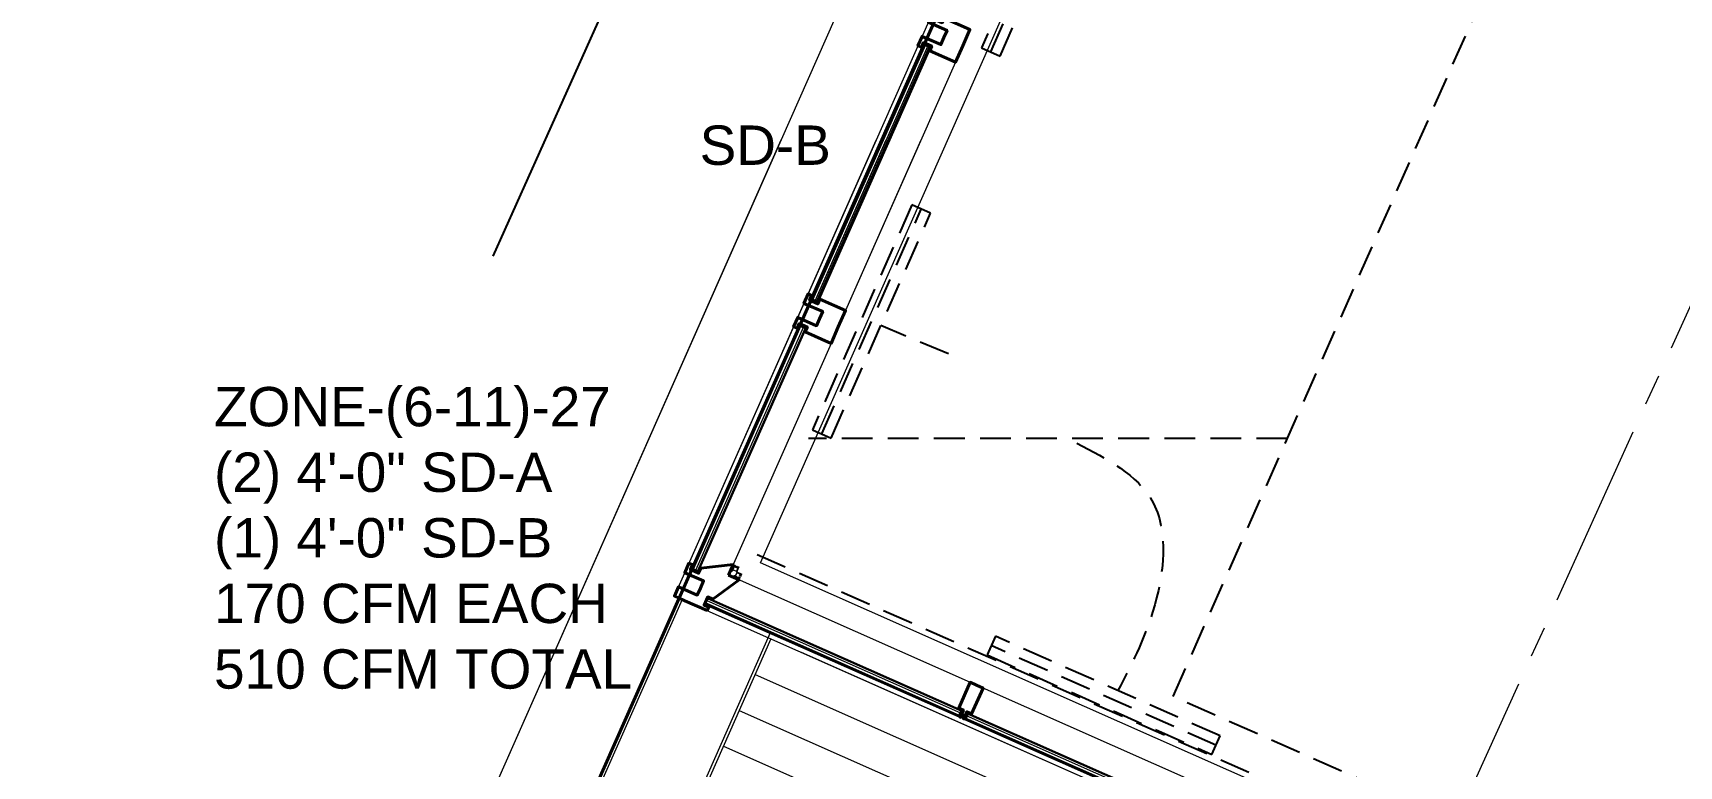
# Model space of a CAD drawing. Header units: inches. Extents: x -26012 to 27, y -3347 to 2082.
# Drawn here: x -24724.8 to -24403.3, y 207.2 to 350.3 of the extents above; entities that cross this region are included whole.
import ezdxf

# ---------------------------------------------------------------- set-up
doc = ezdxf.new("R2010")
doc.units = ezdxf.units.IN
doc.header["$LTSCALE"] = 48
doc.header["$MEASUREMENT"] = 0
for name, pattern in [('A_Column Grid$0$CENTER2', [1.125, 0.75, -0.125, 0.125, -0.125]), ('HIDDEN2', [0.1875, 0.125, -0.0625]), ('NB - 5th floor_plan$0$HIDDEN2', [0.1875, 0.125, -0.0625])]:
    doc.linetypes.add(name, pattern=pattern)
for name, color, linetype in [('A104$0$A-ANNO-PATT', 8, 'Continuous'), ('A104$0$A-CLNG-RAIL', 8, 'Continuous'), ('A104$0$A-FLOR-AWNG', 8, 'Continuous'), ('A104$0$A-FLOR-COPE', 8, 'Continuous'), ('A104$0$A-FLOR-SLAB', 8, 'Continuous'), ('A104$0$A-GLAZ', 8, 'Continuous'), ('A104$0$A-GLAZ-CRNA', 8, 'Continuous'), ('A104$0$C-PROP', 8, 'Continuous'), ('A_Column Grid$0$A-GRID-GRD1-15', 8, 'A_Column Grid$0$CENTER2'), ('M-HVAC-anno', 6, 'Continuous'), ('M-HVAC-FUTR', 4, 'HIDDEN2'), ('M-HVAC-Term-Supp', 92, 'Continuous'), ('NB - 5th floor_plan$0$STDROPS', 1, 'NB - 5th floor_plan$0$HIDDEN2'), ('NB - 5th floor_plan$0$STSLABNOTCH', 1, 'NB - 5th floor_plan$0$HIDDEN2'), ('XREF', 8, 'Continuous')]:
    doc.layers.add(name, color=color, linetype=linetype)
doc.styles.add('M08', font='arial.ttf', dxfattribs={"height": 7.68})
doc.styles.get("Standard").update_dxf_attribs({"font": 'simplex.shx'})
doc.dimstyles.new('STANDARD$7', dxfattribs={"dimtxt": 0.18, "dimasz": 0.125, "dimexe": 0.18, "dimexo": 0.06, "dimgap": 0.09, "dimtad": 0, "dimtih": 1, "dimtoh": 1, "dimdec": 4, "dimzin": 0, "dimdsep": 46, "dimtxsty": 'Standard', "dimcen": 0.09, "dimadec": 0, "dimazin": 0, "dimtfac": 1, "dimtdec": 4, "dimtofl": 0, "dimtmove": 0, "dimatfit": 3, "dimfxl": 1, "dimtolj": 1, "dimtzin": 0, "dimarcsym": 0})

# ---------------------------------------------------------------- blocks, each defined once
blk = doc.blocks.new('A104')
at = {"layer": 'A104$0$A-ANNO-PATT', "lineweight": 0, "transparency": 33554559}
for p, q in [((-24574.7023, 229.4235), (-24422.0237, 161.8252)), ((-24583.7111, 225.0631), (-24430.0237, 157.0181)), ((-24586.802, 218.0825), (-24438.0237, 152.211)), ((-24589.8928, 211.1019), (-24446.0237, 147.404))]:
    blk.add_line(p, q, dxfattribs=at)
at = {"layer": 'A104$0$A-CLNG-RAIL', "lineweight": 13}
for p, q in [((-24588.5268, 245.3717), (-24588.5065, 245.4174)), ((-24588.1958, 245.2251), (-24588.5268, 245.3717)), ((-24588.5065, 245.4174), (-24588.4306, 245.3838)), ((-24588.4306, 245.3838), (-24588.3022, 245.3652)), ((-24588.3022, 245.3652), (-24588.3163, 245.3332)), ((-24588.3163, 245.3332), (-24588.2304, 245.2951)), ((-24588.2304, 245.2951), (-24587.9121, 246.0138)), ((-24588.1622, 245.301), (-24588.1958, 245.2251)), ((-24588.1882, 246.1361), (-24588.17, 246.1772)), ((-24588.1123, 246.1025), (-24588.1882, 246.1361)), ((-24588.17, 246.1772), (-24587.967, 246.0873)), ((-24588.0795, 245.4011), (-24588.1622, 245.301)), ((-24588.0122, 246.0198), (-24588.1123, 246.1025)), ((-24588.0735, 245.5012), (-24588.1115, 245.4153)), ((-24588.1115, 245.4153), (-24588.0795, 245.4011)), ((-24587.3182, 245.1667), (-24588.0735, 245.5012)), ((-24587.7848, 246.1531), (-24588.0532, 245.5469)), ((-24588.0532, 245.5469), (-24587.3437, 245.2327)), ((-24588.0186, 246.5192), (-24588.0004, 246.5603)), ((-24587.8156, 246.4293), (-24588.0186, 246.5192)), ((-24587.8663, 244.3982), (-24588.0129, 244.0672)), ((-24587.9981, 246.0518), (-24588.0122, 246.0198)), ((-24588.0004, 246.5603), (-24587.6694, 246.4137)), ((-24587.9121, 246.0138), (-24587.9981, 246.0518)), ((-24587.967, 246.0873), (-24587.8156, 246.4293)), ((-24587.7699, 246.409), (-24587.8913, 246.1347)), ((-24587.8913, 246.1347), (-24587.8456, 246.1145)), ((-24587.7904, 244.3646), (-24587.8663, 244.3982)), ((-24587.8456, 246.1145), (-24587.8213, 246.1693)), ((-24587.8213, 246.1693), (-24587.7848, 246.1531)), ((-24587.6619, 244.3459), (-24587.7904, 244.3646)), ((-24587.7242, 246.3888), (-24587.7699, 246.409)), ((-24587.7484, 246.3339), (-24587.7242, 246.3888)), ((-24587.7119, 246.3177), (-24587.7484, 246.3339)), ((-24587.6694, 246.4137), (-24587.7119, 246.3177)), ((-24587.2557, 245.0311), (-24587.5902, 244.2759)), ((-24587.5444, 244.2556), (-24587.2302, 244.9652)), ((-24587.3437, 245.2327), (-24587.1177, 245.7429)), ((-24586.9141, 246.0793), (-24587.3182, 245.1667)), ((-24586.3432, 244.627), (-24587.2557, 245.0311)), ((-24587.2302, 244.9652), (-24586.72, 244.7392)), ((-24587.2, 245.7794), (-24587.1575, 245.8754)), ((-24587.1177, 245.7429), (-24587.2, 245.7794)), ((-24587.1575, 245.8754), (-24587.1209, 245.8592)), ((-24587.1209, 245.8592), (-24587.1452, 245.8043)), ((-24587.1452, 245.8043), (-24587.0995, 245.7841)), ((-24587.0995, 245.7841), (-24586.978, 246.0584)), ((-24587.0846, 246.0399), (-24587.0421, 246.136)), ((-24587.0481, 246.0237), (-24587.0846, 246.0399)), ((-24587.0238, 246.0786), (-24587.0481, 246.0237)), ((-24587.0421, 246.136), (-24586.9141, 246.0793)), ((-24586.978, 246.0584), (-24587.0238, 246.0786)), ((-24586.72, 244.7392), (-24586.7565, 244.6569)), ((-24586.7565, 244.6569), (-24586.6604, 244.6144)), ((-24586.6991, 244.6753), (-24586.6789, 244.721)), ((-24586.6442, 244.651), (-24586.6991, 244.6753)), ((-24586.6789, 244.721), (-24586.4046, 244.5995)), ((-24586.6604, 244.6144), (-24586.6442, 244.651)), ((-24586.4797, 244.5781), (-24586.4959, 244.5415)), ((-24586.4959, 244.5415), (-24586.3999, 244.499)), ((-24586.4248, 244.5538), (-24586.4797, 244.5781)), ((-24586.4046, 244.5995), (-24586.4248, 244.5538)), ((-24586.3999, 244.499), (-24586.3432, 244.627)), ((-24588.0129, 244.0672), (-24587.9672, 244.0469)), ((-24587.9672, 244.0469), (-24587.9335, 244.1228)), ((-24587.9335, 244.1228), (-24587.8509, 244.2229)), ((-24587.8829, 244.2371), (-24587.8449, 244.3231)), ((-24587.8509, 244.2229), (-24587.8829, 244.2371)), ((-24587.8449, 244.3231), (-24587.1262, 244.0048)), ((-24587.6761, 244.3139), (-24587.6619, 244.3459)), ((-24587.5902, 244.2759), (-24587.6761, 244.3139)), ((-24586.9382, 243.9872), (-24587.5444, 244.2556)), ((-24587.2149, 243.8045), (-24587.2485, 243.7287)), ((-24587.2485, 243.7287), (-24587.2073, 243.7104)), ((-24587.1963, 243.933), (-24587.2149, 243.8045)), ((-24587.2073, 243.7104), (-24587.1174, 243.9134)), ((-24587.1643, 243.9188), (-24587.1963, 243.933)), ((-24587.1262, 244.0048), (-24587.1643, 243.9188)), ((-24587.1174, 243.9134), (-24586.7755, 243.762)), ((-24587.0295, 243.9292), (-24587.0093, 243.9749)), ((-24586.7552, 243.8077), (-24587.0295, 243.9292)), ((-24587.0093, 243.9749), (-24586.9544, 243.9506)), ((-24586.9544, 243.9506), (-24586.9382, 243.9872)), ((-24586.7755, 243.762), (-24586.8654, 243.559)), ((-24586.8654, 243.559), (-24586.8242, 243.5408)), ((-24586.8242, 243.5408), (-24586.6776, 243.8718)), ((-24586.7736, 243.9143), (-24586.7898, 243.8777)), ((-24586.7898, 243.8777), (-24586.735, 243.8534)), ((-24586.6776, 243.8718), (-24586.7736, 243.9143)), ((-24586.735, 243.8534), (-24586.7552, 243.8077))]:
    blk.add_line(p, q, dxfattribs=at)
at = {"layer": 'A104$0$A-CLNG-RAIL', "lineweight": 13, "flags": 128}
for points in [[(-24587.771, 246.3491), (-24587.8469, 246.1777)], [(-24587.8227, 246.2025), (-24587.7778, 246.1693), (-24587.7138, 246.1344), (-24587.5573, 246.015)], [(-24587.104, 245.8842), (-24587.1587, 245.8952), (-24587.2276, 245.9191), (-24587.4211, 245.9547)], [(-24587.0301, 246.021), (-24587.1061, 245.8496)], [(-24586.6149, 244.6438), (-24586.648, 244.5989), (-24586.683, 244.535), (-24586.8023, 244.3785)], [(-24586.4682, 244.5921), (-24586.6396, 244.6681)], [(-24586.7963, 243.8513), (-24586.9677, 243.9272)], [(-24586.9331, 243.9252), (-24586.9222, 243.9799), (-24586.8983, 244.0487), (-24586.8627, 244.2423)]]:
    blk.add_lwpolyline(points, dxfattribs=at)
at = {"layer": 'A104$0$A-CLNG-RAIL', "lineweight": 13}
for points in [[(-24587.8153, 246.2191), (-24587.7655, 246.197), (-24587.7102, 246.1725), (-24587.6708, 246.1418), (-24587.65, 246.1289), (-24587.5402, 246.0537)], [(-24587.8117, 246.2572), (-24587.7169, 246.202), (-24587.6512, 246.1861), (-24587.6312, 246.1714), (-24587.5118, 246.1179)], [(-24587.8033, 246.2762), (-24587.7877, 246.2665), (-24587.7514, 246.2438), (-24587.6635, 246.2181), (-24587.6121, 246.2146), (-24587.4834, 246.1819)], [(-24587.7865, 246.2991), (-24587.7533, 246.2844), (-24587.7035, 246.2623), (-24587.6248, 246.2606), (-24587.591, 246.2622), (-24587.4533, 246.2499)], [(-24587.7742, 246.3268), (-24587.7349, 246.2961), (-24587.6832, 246.2931), (-24587.6021, 246.2969), (-24587.5738, 246.301), (-24587.4318, 246.2984)], [(-24587.0966, 245.9008), (-24587.1464, 245.9229), (-24587.2018, 245.9474), (-24587.251, 245.9559), (-24587.2745, 245.9626), (-24587.404, 245.9933)], [(-24587.0708, 245.9291), (-24587.1754, 245.9622), (-24587.2314, 246.0002), (-24587.2557, 246.0051), (-24587.3756, 246.0576)], [(-24587.0624, 245.9481), (-24587.0801, 245.9531), (-24587.1213, 245.9647), (-24587.1994, 246.0126), (-24587.2365, 246.0483), (-24587.3472, 246.1216)], [(-24587.0568, 245.9759), (-24587.09, 245.9906), (-24587.1398, 246.0127), (-24587.1939, 246.0698), (-24587.2155, 246.0959), (-24587.3171, 246.1896)], [(-24587.0445, 246.0036), (-24587.0937, 246.0121), (-24587.1306, 246.0484), (-24587.1823, 246.111), (-24587.1983, 246.1346), (-24587.2956, 246.2381)], [(-24586.5983, 244.6365), (-24586.6203, 244.5867), (-24586.6448, 244.5313), (-24586.6755, 244.4919), (-24586.6885, 244.4712), (-24586.7637, 244.3614)], [(-24586.5601, 244.6328), (-24586.6153, 244.5381), (-24586.6312, 244.4723), (-24586.6459, 244.4524), (-24586.6995, 244.3329)], [(-24586.5411, 244.6244), (-24586.5509, 244.6089), (-24586.5736, 244.5726), (-24586.5992, 244.4847), (-24586.6027, 244.4332), (-24586.6354, 244.3046)], [(-24586.5183, 244.6077), (-24586.533, 244.5745), (-24586.555, 244.5247), (-24586.5567, 244.446), (-24586.5552, 244.4122), (-24586.5675, 244.2745)], [(-24586.4906, 244.5954), (-24586.5213, 244.556), (-24586.5242, 244.5044), (-24586.5204, 244.4233), (-24586.5164, 244.395), (-24586.5189, 244.253)], [(-24586.9165, 243.9178), (-24586.8945, 243.9676), (-24586.87, 244.023), (-24586.8614, 244.0721), (-24586.8548, 244.0957), (-24586.824, 244.2252)], [(-24586.8882, 243.892), (-24586.8552, 243.9965), (-24586.8171, 244.0525), (-24586.8122, 244.0768), (-24586.7598, 244.1967)], [(-24586.8692, 243.8836), (-24586.8642, 243.9013), (-24586.8526, 243.9425), (-24586.8048, 244.0206), (-24586.769, 244.0577), (-24586.6957, 244.1684)], [(-24586.8414, 243.8779), (-24586.8267, 243.9111), (-24586.8047, 243.9609), (-24586.7476, 244.0151), (-24586.7215, 244.0366), (-24586.6278, 244.1383)], [(-24586.8137, 243.8657), (-24586.8052, 243.9148), (-24586.769, 243.9518), (-24586.7063, 244.0035), (-24586.6827, 244.0195), (-24586.5792, 244.1168)]]:
    blk.add_open_spline(points, degree=3, dxfattribs=at)
for points in [[(-24587.3125, 245.0563), (-24586.8684, 246.059), (-24586.9141, 246.0793), (-24587.3582, 245.0765)], [(-24587.2922, 245.102), (-24586.3229, 244.6727), (-24586.3432, 244.627), (-24587.3125, 245.0563)]]:
    blk.add_3dface(points, dxfattribs=at)
at = {"layer": 'A104$0$A-FLOR-AWNG', "lineweight": 0}
for p, q in [((-24033.7396, 1560.0949), (-24684.5815, 90.1818)), ((-24578.6729, 329.3743), (-24684.5815, 90.1818)), ((-24598.5648, 239.9895), (-24664.1708, 91.8198)), ((-24597.9933, 239.7365), (-24663.4621, 91.8766)), ((-24580.62, 232.0444), (-24641.9174, 93.6055))]:
    blk.add_line(p, q, dxfattribs=at)
at = {"layer": 'A104$0$A-FLOR-COPE', "lineweight": 0}
blk.add_line((-24580.7864, 233.2123), (-24642.6261, 93.5487), dxfattribs=at)
at = {"layer": 'A104$0$A-FLOR-SLAB', "lineweight": 0}
for p, q in [((-24582.659, 246.8918), (-24082.047, 1377.5135)), ((-24409.2697, 170.1191), (-24582.659, 246.8918))]:
    blk.add_line(p, q, dxfattribs=at)
at = {"layer": 'A104$0$A-GLAZ', "lineweight": 0}
for p, q in [((-24599.4792, 240.3944), (-24088.548, 1394.3341)), ((-24550.4629, 348.0105), (-24572.528, 298.177)), ((-24550.0057, 347.8081), (-24572.0708, 297.9745)), ((-24544.5945, 344.5919), (-24566.0523, 296.1299)), ((-24599.4792, 240.3944), (-24560.0815, 329.3743)), ((-24558.7146, 329.3743), (-24572.528, 298.177)), ((-24558.1677, 329.3743), (-24572.0708, 297.9745)), ((-24551.3325, 329.3743), (-24566.0523, 296.1299)), ((-24574.7545, 293.1484), (-24595.8041, 245.6083)), ((-24574.2973, 292.946), (-24595.3469, 245.4059)), ((-24568.8864, 289.7293), (-24588.9271, 244.4676)), ((-24599.4792, 240.3944), (-24422.0237, 161.8252))]:
    blk.add_line(p, q, dxfattribs=at)
at = {"layer": 'A104$0$A-GLAZ', "lineweight": 40}
for p, q in [((-24550.6915, 348.1117), (-24572.7566, 298.2782)), ((-24549.5485, 347.6057), (-24571.6136, 297.7721)), ((-24549.5485, 347.6057), (-24550.6915, 348.1117)), ((-24558.988, 329.3743), (-24572.7566, 298.2782)), ((-24557.6209, 329.3743), (-24571.6136, 297.7721)), ((-24571.6136, 297.7721), (-24572.7566, 298.2782)), ((-24571.6136, 297.7721), (-24572.7566, 298.2782)), ((-24573.8401, 292.7436), (-24574.9831, 293.2496)), ((-24587.9949, 246.5726), (-24588.9255, 244.4713)), ((-24586.8242, 243.5408), (-24588.9255, 244.4713)), ((-24542.3737, 217.7736), (-24542.9558, 216.4593)), ((-24542.3733, 217.7735), (-24542.9552, 216.459))]:
    blk.add_line(p, q, dxfattribs=at)
at = {"layer": 'A104$0$A-GLAZ', "lineweight": 30}
for p, q in [((-24574.9831, 293.2496), (-24596.0327, 245.7096)), ((-24573.8414, 292.7429), (-24594.8905, 245.2038)), ((-24594.8938, 245.1982), (-24596.0354, 245.7038)), ((-24595.1205, 245.3002), (-24596.0348, 245.7051))]:
    blk.add_line(p, q, dxfattribs=at)
at = {"layer": 'A104$0$A-GLAZ', "lineweight": 40, "flags": 128}
for points in [[(-24546.8349, 349.4119), (-24546.2275, 350.7838), (-24549.885, 352.4032), (-24549.0752, 354.232), (-24548.3895, 353.9283), (-24548.7943, 353.014), (-24547.1942, 352.3054), (-24546.7893, 353.2198), (-24541.7602, 350.9931), (-24543.1774, 347.7925)], [(-24546.8349, 349.4119), (-24547.4423, 348.0401), (-24551.0998, 349.6596), (-24551.9095, 347.8308), (-24551.2237, 347.5272), (-24550.8189, 348.4415), (-24549.2187, 347.733), (-24549.6236, 346.8187), (-24544.5945, 344.5919), (-24543.1774, 347.7925)], [(-24571.1267, 294.5493), (-24570.5195, 295.9206), (-24574.177, 297.5401), (-24573.3673, 299.3688), (-24572.6815, 299.0652), (-24573.0864, 298.1508), (-24571.4862, 297.4423), (-24571.0814, 298.3567), (-24566.0523, 296.1299), (-24567.4692, 292.9299)], [(-24571.1267, 294.5493), (-24570.5195, 295.9206), (-24574.177, 297.5401), (-24573.3673, 299.3688), (-24572.6815, 299.0652), (-24573.0864, 298.1508), (-24571.4862, 297.4423), (-24571.0814, 298.3567), (-24566.0523, 296.1299), (-24567.4692, 292.9299)], [(-24571.1267, 294.5493), (-24571.7339, 293.178), (-24575.3914, 294.7975), (-24576.2011, 292.9687), (-24575.5154, 292.6651), (-24575.1105, 293.5795), (-24573.5103, 292.8709), (-24573.9152, 291.9566), (-24568.8861, 289.7298), (-24567.4692, 292.9299)], [(-24594.401, 241.974), (-24593.7937, 243.3453), (-24597.4573, 244.9678), (-24596.6475, 246.7965), (-24595.9617, 246.4928), (-24596.3666, 245.5784), (-24594.7647, 244.869), (-24594.3199, 245.8736), (-24587.9949, 246.5726)], [(-24594.401, 241.974), (-24595.0082, 240.6028), (-24598.6719, 242.2253), (-24599.4817, 240.3966), (-24598.796, 240.0929), (-24597.4245, 239.4855), (-24593.075, 237.5593)], [(-24595.0014, 240.5997), (-24598.6719, 242.2253)], [(-24593.0809, 237.5599), (-24592.7772, 238.2457), (-24593.6916, 238.6506), (-24592.9821, 240.2525), (-24591.9776, 239.8075), (-24586.8242, 243.5408)]]:
    blk.add_lwpolyline(points, dxfattribs=at)
at = {"layer": 'A104$0$A-GLAZ', "lineweight": 40, "extrusion": (0, 0, -1)}
for centre, start, end in [((24542.8922, 216.2944), 68.887792, 158.887792), ((24542.8916, 216.2941), 68.882619, 158.882619)]:
    blk.add_arc(centre, 0.1768, start, end, dxfattribs=at)
at = {"layer": 'A104$0$A-GLAZ', "lineweight": 0}
for p in [(-24599.4819, 240.3946), (-24598.5666, 239.9919), (-24598.5666, 239.9919), (-24598.1596, 240.9061)]:
    blk.add_point(p, dxfattribs=at)
at = {"layer": 'A104$0$A-GLAZ-CRNA', "lineweight": 0}
for p, q in [((-24414.0216, 167.0281), (-24588.9255, 244.4713)), ((-24543.768, 217.0949), (-24593.2621, 239.0097)), ((-24543.5655, 217.5521), (-24593.0597, 239.4669)), ((-24488.9054, 192.803), (-24542.625, 216.5888)), ((-24488.7029, 193.2602), (-24542.4226, 217.046))]:
    blk.add_line(p, q, dxfattribs=at)
at = {"layer": 'A104$0$A-GLAZ-CRNA', "lineweight": 30}
for p, q in [((-24543.8692, 216.8663), (-24593.3633, 238.7811)), ((-24543.3631, 218.0093), (-24592.8573, 239.9241)), ((-24489.0066, 192.5745), (-24542.7262, 216.3602)), ((-24488.5005, 193.7174), (-24542.2201, 217.5032))]:
    blk.add_line(p, q, dxfattribs=at)
at = {"layer": 'A104$0$A-GLAZ-CRNA', "lineweight": 40}
for p, q in [((-24543.3628, 218.0092), (-24543.869, 216.8663)), ((-24542.2198, 217.503), (-24542.726, 216.3601))]:
    blk.add_line(p, q, dxfattribs=at)
at = {"layer": 'A104$0$A-GLAZ-CRNA', "lineweight": 40, "flags": 128}
for points in [[(-24543.0571, 217.1561), (-24543.2856, 217.2573), (-24543.5261, 216.7144), (-24543.6404, 216.765), (-24543.0329, 218.1365), (-24543.9473, 218.5415), (-24541.7207, 223.5703), (-24540.4635, 223.0135)], [(-24543.0565, 217.1558), (-24543.2851, 217.257), (-24543.5255, 216.7141), (-24543.6398, 216.7647), (-24543.0325, 218.1363), (-24543.9469, 218.5412), (-24541.7208, 223.5702), (-24540.4635, 223.0135)], [(-24543.0571, 217.1561), (-24542.8285, 217.0548), (-24543.0689, 216.5119), (-24542.9546, 216.4613), (-24542.3472, 217.8328), (-24541.4329, 217.4279), (-24539.2063, 222.4567), (-24540.4635, 223.0135)], [(-24543.0565, 217.1558), (-24542.8279, 217.0546), (-24543.0683, 216.5117), (-24542.954, 216.4611), (-24542.3467, 217.8327), (-24541.4323, 217.4278), (-24539.2062, 222.4568), (-24540.4635, 223.0135)]]:
    blk.add_lwpolyline(points, dxfattribs=at)
at = {"layer": 'A104$0$A-GLAZ-CRNA', "lineweight": 40, "extrusion": (0, 0, -1)}
for centre, start, end in [((24543.8053, 216.7014), 68.887792, 158.887792), ((24543.8047, 216.7011), 68.882619, 158.882619), ((24542.8909, 216.2964), 68.887792, 158.887792), ((24542.8903, 216.2962), 68.882619, 158.882619)]:
    blk.add_arc(centre, 0.1768, start, end, dxfattribs=at)
at = {"layer": 'A104$0$C-PROP', "lineweight": 40, "flags": 128}
blk.add_lwpolyline([(-25004.5437, -676.9041), (-24022.0239, 1542.095), (-21061.0239, 1542.095), (-21061.0239, -676.9042)], dxfattribs=at)
blk = doc.blocks.new('NB - 5th floor_plan')
at = {"layer": 'NB - 5th floor_plan$0$STDROPS', "color": 1, "linetype": 'NB - 5th floor_plan$0$HIDDEN2'}
blk.add_line((-24479.78, 271.16), (-24573.28, 271.16), dxfattribs=at)
blk.add_lwpolyline([(-24370.41, 162.48), (-24502.08, 220.78), (-24400.08, 451.14), (-24268.41, 392.84)], close=True, dxfattribs=at)
at = {"layer": 'NB - 5th floor_plan$0$STSLABNOTCH', "color": 1, "linetype": 'NB - 5th floor_plan$0$HIDDEN2', "elevation": 0}
blk.add_lwpolyline([(-24583.3, 248.54), (-24408.02, 170.93), (-24408.02, -7.4)], dxfattribs=at)
blk = doc.blocks.new('A_Column Grid')
at = {"layer": 'A_Column Grid$0$A-GRID-GRD1-15', "lineweight": 0}
blk.add_line((-23943.33, 1304.88), (-25689.31, -2539.42), dxfattribs=at)
blk = doc.blocks.new('SD-A')
at = {"layer": 'M-HVAC-FUTR'}
for p, q in [((2473.34, 316.58), (2425.34, 316.58)), ((2425.34, 316.58), (2425.34, 312.58)), ((2473.34, 312.58), (2473.34, 316.58)), ((2473.34, 314.58), (2425.34, 314.58)), ((2425.34, 312.58), (2473.34, 312.58))]:
    blk.add_line(p, q, dxfattribs=at)

msp = doc.modelspace()

# ---------------------------------------------------------------- linework, layer by layer
at = {"layer": 'M-HVAC-FUTR'}
msp.add_line((-24545.95, 287.66), (-24559.15, 293.19, 0), dxfattribs=at)
msp.add_spline([(-24520.87, 270.25), (-24506.2, 259.05), (-24506.07, 237.28), (-24512.85, 221.96)], degree=3, dxfattribs=at)

# ---------------------------------------------------------------- block references
at = {"layer": 'M-HVAC-FUTR', "rotation": 336.1173955160587}
msp.add_blockref('SD-A', (-26882.64, 925.02), dxfattribs=at)
at = {"layer": 'M-HVAC-Term-Supp', "rotation": 246.1173955160587}
for p in [(-23823.95, 2735.56, 0), (-23856.98, 2660.98, 0)]:
    msp.add_blockref('SD-A', p, dxfattribs=at)
at = {"layer": 'XREF'}
for name in ['A_Column Grid', 'A104', 'NB - 5th floor_plan']:
    msp.add_blockref(name, (0, 0), dxfattribs=at)

# ---------------------------------------------------------------- texts
at = {"layer": 'M-HVAC-anno', "char_height": 7.68, "width": 88.2868, "attachment_point": 1, "style": 'M08'}
for s, insert in [('SD-B', (-24594.55, 332.26)), ('ZONE-(6-11)-27\\P(2) 4\'-0" SD-A\\P(1) 4\'-0" SD-B\\P170 CFM EACH\\P510 CFM TOTAL', (-24689.39, 281.22))]:
    msp.add_mtext(s, dxfattribs=dict(at, insert=insert))

# ---------------------------------------------------------------- leaders
at = {"layer": 'M-HVAC-anno'}
msp.add_leader([(-24579.68, 430.09, 0), (-24634.92, 306.76, 0)], dimstyle='STANDARD$7', override={"dimscale": 96, "dimgap": 0.09, "dimtad": 0}, dxfattribs=at)

doc.saveas('drawing.dxf')
